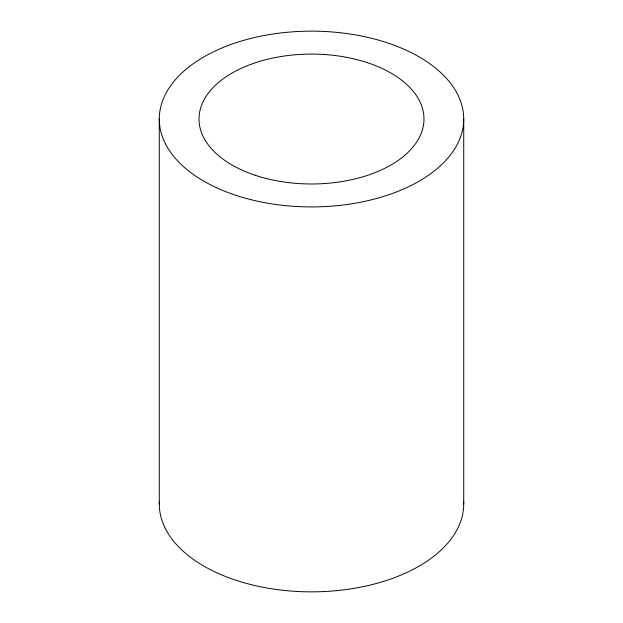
<?xml version="1.0" encoding="UTF-8"?>
<svg xmlns="http://www.w3.org/2000/svg" width="623" height="623" viewBox="0 0 623 623"><rect width="100%" height="100%" fill="white"/><g stroke="black" fill="none" stroke-linecap="round" stroke-linejoin="round"><path stroke-width="0.93" d="M463.722 119.032A152.222 87.882 0 0 1 235.393 195.147A152.222 87.882 0 0 1 235.393 42.925A152.222 87.882 0 0 1 463.722 119.032L463.722 503.968M159.278 119.032L159.278 503.968M463.683 502.068A152.222 87.882 0 0 1 311.5 591.85A152.222 87.882 0 0 1 159.317 502.068M255.259 175.273A112.483 64.94 0 0 0 423.983 119.032A112.483 64.94 0 0 0 255.259 62.791A112.483 64.94 0 0 0 255.259 175.273"/></g></svg>
